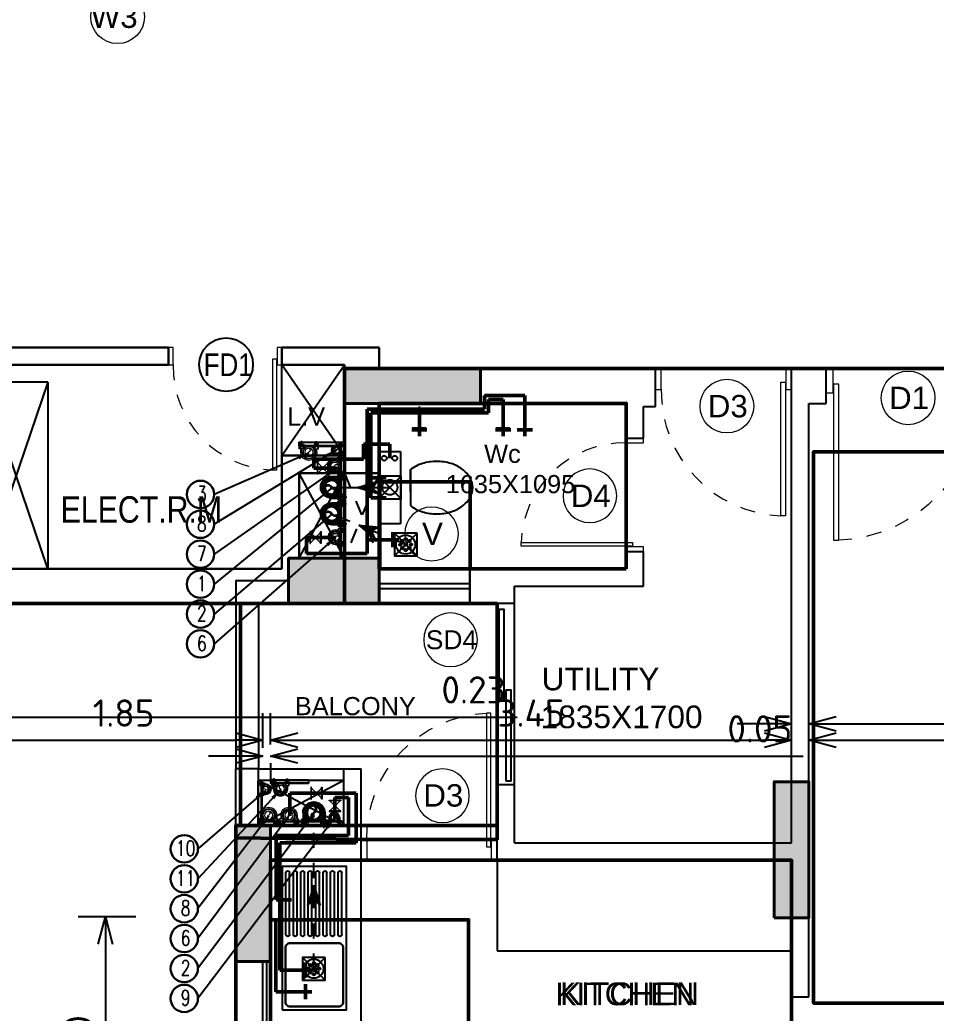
# Model space of a CAD drawing. Header units: inches. Extents: x 0 to 429, y 0 to 185.
# Drawn here: x 250 to 256.07, y 108.88 to 115.45 of the extents above; entities that cross this region are included whole.
import ezdxf
from ezdxf.enums import TextEntityAlignment as Align

# ---------------------------------------------------------------- set-up
doc = ezdxf.new("R2010")
doc.units = ezdxf.units.IN
doc.header["$MEASUREMENT"] = 0
doc.linetypes.add('Xr-4BHK-A-B-Typical-Sub$0$DASHED', pattern=[0.75, 0.5, -0.25])
doc.linetypes.add('Xr-4BHK-A-B-Typical-Sub$0$HIDDEN', pattern=[0.375, 0.25, -0.125])
doc.layers.get('DEFPOINTS').update_dxf_attribs({"lineweight": 18})
for name, color, linetype, lineweight in [('FLOOR01', 7, 'Continuous', 50), ('XR-4BHK-A-B-TYPICAL-SUB$0$1PL-CUT', 3, 'Continuous', 25), ('XR-4BHK-A-B-TYPICAL-SUB$0$1PL-SHAFT-PIPE-TEXT-50', 213, 'Continuous', 30), ('XR-4BHK-A-B-TYPICAL-SUB$0$DOOR', 34, 'Continuous', 20), ('XR-4BHK-A-B-TYPICAL-SUB$0$TOWER-COL', 1, 'Continuous', 40), ('XR-4BHK-A-B-TYPICAL-SUB$0$TOWER-COL-HATCH', 9, 'Continuous', 5), ('XR-4BHK-A-B-TYPICAL-SUB$0$WALL', 7, 'Continuous', 30), ('XR-4BHK-A-B-TYPICAL-SUB$0$WIN', 4, 'Continuous', 9), ('XR-4BHK-A-B-TYPICAL-SUB$0$WINDOW', 4, 'Continuous', 15)]:
    doc.layers.add(name, color=color, linetype=linetype, lineweight=lineweight)
for name, color, linetype in [('XR-4BHK-A-B-TYPICAL-SUB$0$1PL-DR-SOIL', 1, 'Continuous'), ('XR-4BHK-A-B-TYPICAL-SUB$0$1PL-DR-WASTE', 5, 'Xr-4BHK-A-B-Typical-Sub$0$DASHED'), ('XR-4BHK-A-B-TYPICAL-SUB$0$1PL-SHAFT-PIPE', 7, 'Continuous'), ('XR-4BHK-A-B-TYPICAL-SUB$0$ELE', 4, 'Continuous')]:
    doc.layers.add(name, color=color, linetype=linetype)
doc.layers.add('XR-4BHK-A-B-TYPICAL-SUB$0$SEWERARE LINE', color=7, linetype='Continuous', lineweight=35, true_color=0xca2d12)
doc.layers.add('XR-4BHK-A-B-TYPICAL-SUB$0$WATER SUPPLAY', color=7, linetype='Continuous', lineweight=0, true_color=0x00f000)
doc.styles.add('Sanvi Common', font='isocpeur.ttf')
doc.styles.add('Xr-4BHK-A-B-Typical-Sub$0$$0$DIM', font='arial.ttf', dxfattribs={"height": 4})
doc.styles.add('Xr-4BHK-A-B-Typical-Sub$0$$1$Standard', font='arial.ttf')
doc.styles.add('Xr-4BHK-A-B-Typical-Sub$0$AUDIT_D_080506184754-0', font='romans.shx')
doc.styles.add('Xr-4BHK-A-B-Typical-Sub$0$DIM', font='arial.ttf')
doc.styles.add('Xr-4BHK-A-B-Typical-Sub$0$Standard', font='ARIALN.TTF')
doc.dimstyles.new('Sanvi Common', dxfattribs={"dimtxt": 0.18, "dimasz": 0.18, "dimexe": 0.18, "dimexo": 0.0625, "dimgap": 0.09, "dimtad": 1, "dimzin": 0, "dimdsep": 46, "dimtxsty": 'Sanvi Common', "dimblk": 'OPEN30', "dimcen": 0.09, "dimclrd": 68, "dimclre": 68, "dimclrt": 40, "dimadec": 0, "dimazin": 0, "dimtfac": 1, "dimtofl": 0, "dimtmove": 0, "dimatfit": 3, "dimldrblk": 'OPEN30', "dimfxl": 1, "dimtolj": 1, "dimtzin": 0, "dimarcsym": 0})
doc.dimstyles.new('Xr-4BHK-A-B-Typical-Sub$0$DIM 75', dxfattribs={"dimtxt": 75, "dimasz": 75, "dimexe": 0.18, "dimexo": 0.0625, "dimgap": 0.09, "dimtad": 0, "dimtih": 1, "dimtoh": 1, "dimdec": 0, "dimzin": 0, "dimdsep": 46, "dimtxsty": 'Xr-4BHK-A-B-Typical-Sub$0$Standard', "dimcen": 0.09, "dimclrd": 256, "dimclre": 256, "dimclrt": 256, "dimadec": 0, "dimazin": 0, "dimtfac": 1, "dimtdec": 0, "dimtofl": 0, "dimtmove": 0, "dimatfit": 3, "dimfxl": 1, "dimtolj": 1, "dimtzin": 0, "dimarcsym": 0})

# ---------------------------------------------------------------- blocks, each defined once
blk = doc.blocks.new('Xr-4BHK-A-B-Typical-Sub$0$d-750')
at = {"layer": 'XR-4BHK-A-B-TYPICAL-SUB$0$DOOR'}
for p, q in [((0, 718.7), (0, 750)), ((0, 750), (115, 750)), ((115, 718.7), (0, 718.7)), ((115, 750), (115, 718.7)), ((0, 0), (0, 31.2)), ((0, 31.2), (115, 31.2)), ((115, 31.2), (115, 0)), ((115, 0), (0, 0))]:
    blk.add_line(p, q, dxfattribs=at)
blk.add_lwpolyline([(73.9, 34.2), (811.3, 34.2), (811.3, 59.2), (73.9, 59.2)], close=True, dxfattribs=at)
at = {"layer": 'XR-4BHK-A-B-TYPICAL-SUB$0$DOOR', "color": 8, "linetype": 'Xr-4BHK-A-B-Typical-Sub$0$HIDDEN', "extrusion": (0, 0, -1)}
blk.add_ellipse((125, 31.2), major_axis=(218.4, 652.1), ratio=0.99874, start_param=-0.33813, end_param=1.207251, dxfattribs=at)
blk = doc.blocks.new('Xr-4BHK-A-B-Typical-Sub$0$core typ')
at = {"layer": 'XR-4BHK-A-B-TYPICAL-SUB$0$ELE'}
for p, q in [((1970, 5244.5), (1969.9, 5845.4)), ((2385, 5244.5), (1969.9, 5845.4)), ((1970, 5244.5), (2385, 5845.4)), ((419.6, 5730.1), (-0.4, 4495.2)), ((419.6, 5730.1), (0.5, 5730)), ((419.6, 4495.2), (0.5, 5730)), ((419.6, 5730.1), (419.6, 4495.2)), ((2385.4, 4565.4), (2085, 5129.5)), ((2085, 4565.4), (2385, 5129.5))]:
    blk.add_line(p, q, dxfattribs=at)
at = {"layer": 'XR-4BHK-A-B-TYPICAL-SUB$0$ELE', "linetype": 'Xr-4BHK-A-B-Typical-Sub$0$HIDDEN'}
for p, q in [((2385, 5129.5), (2615, 4565.5)), ((2615.2, 5129.4), (2385, 4566.2))]:
    blk.add_line(p, q, dxfattribs=at)
at = {"layer": 'XR-4BHK-A-B-TYPICAL-SUB$0$WALL'}
for p, q in [((1219.9, 5960.2), (0.4, 5960)), ((1219.9, 5845.2), (1219.9, 5960.2)), ((2615, 5960.5), (1969.9, 5960.4)), ((1969.9, 5845.4), (1969.9, 5960.4)), ((2615, 5820.2), (2615, 5960.5)), ((1219.9, 5845.2), (0.4, 5845)), ((2385, 5845.4), (1969.9, 5845.4)), ((2385, 5820.2), (2385, 5845.4)), ((2385.4, 5244.5), (2385.4, 5590.4)), ((2615.4, 5129.5), (2615.4, 5590.4)), ((1970, 5244.5), (2385, 5244.5)), ((1970, 4495.2), (1970, 5244.5)), ((2085, 5129.5), (2615.4, 5129.5)), ((2085, 4565.4), (2085, 5129.5)), ((2385, 5129.5), (2385, 4565.4)), ((2615.2, 5129.4), (2615, 4565.5)), ((1970, 4495.2), (-0.4, 4495.2)), ((2615.4, 4265.2), (2615.4, 4495.2)), ((3215.4, 4265.2), (3215.4, 4495.2)), ((2015.4, 4265.7), (-0.4, 4265.2))]:
    blk.add_line(p, q, dxfattribs=at)
at = {"layer": 'XR-4BHK-A-B-TYPICAL-SUB$0$WIN'}
for p, q in [((2615.4, 4395.2), (3215.4, 4395.2)), ((3215.4, 4365.2), (2615.4, 4365.2))]:
    blk.add_line(p, q, dxfattribs=at)
at = {"layer": 'XR-4BHK-A-B-TYPICAL-SUB$0$WINDOW'}
for p, q in [((2615.4, 4495.2), (3215.4, 4495.2)), ((3215.4, 4265.2), (2615.4, 4265.2))]:
    blk.add_line(p, q, dxfattribs=at)
at = {"layer": 'XR-4BHK-A-B-TYPICAL-SUB$0$DOOR', "xscale": -1, "rotation": 90.00000005278758}
blk.add_blockref('Xr-4BHK-A-B-Typical-Sub$0$d-750', (1969.9, 5960), dxfattribs=at)
blk = doc.blocks.new('*X182')
at = {"color": 0}
for p, q in [((3201.6, 1890), (3698.5, 1890)), ((3201.6, 1860), (3698.5, 1860)), ((3201.6, 1830), (3698.5, 1830)), ((3201.6, 1800), (3698.5, 1800)), ((3201.6, 1770), (3698.5, 1770)), ((3201.6, 1740), (3698.5, 1740)), ((3201.6, 1710), (3698.5, 1710)), ((3201.6, 1680), (3698.5, 1680)), ((3201.6, 1650), (3698.5, 1650)), ((3201.6, 1620), (3698.5, 1620)), ((3201.6, 1590), (3698.5, 1590)), ((3201.6, 1560), (3698.5, 1560)), ((3201.6, 1530), (3698.5, 1530)), ((3201.6, 1500), (3698.5, 1500)), ((3201.6, 1470), (3698.5, 1470)), ((3201.6, 1440), (3698.5, 1440))]:
    blk.add_line(p, q, dxfattribs=at)
blk = doc.blocks.new('Xr-4BHK-A-B-Typical-Sub$0$sink14')
blk.add_lwpolyline([(-577.5, -520), (-577.5, 0), (577.5, 0), (577.5, -520)], close=True)
for points in [[(-40.5, -64.5, 0.414214), (-78, -27), (-513, -27, 0.414214), (-550.5, -64.5), (-550.5, -455.5, 0.414214), (-513, -493), (-78, -493, 0.414214), (-40.5, -455.5)], [(-550.5, -455.5), (-550.5, -64.5, -0.414214), (-513, -27), (-78, -27, -0.414214), (-40.5, -64.5), (-40.5, -455.5, -0.414214), (-78, -493), (-513, -493, -0.414214)]]:
    blk.add_lwpolyline(points, format="xyb", close=True)
blk.add_circle((-248, -260), 15)
for centre, start, end in [((29.3, -53.8), 90, 270), ((526.2, -53.8), 270, 90), ((29.3, -113.8), 90, 270), ((29.3, -173.8), 90, 270), ((526.2, -113.8), 270, 90), ((526.2, -173.8), 270, 90), ((29.3, -233.8), 90, 270), ((526.2, -233.8), 270, 90), ((29.3, -293.8), 90, 270), ((526.2, -293.8), 270, 90), ((29.3, -353.8), 90, 270), ((29.3, -413.8), 90, 270), ((526.2, -353.8), 270, 90), ((526.2, -413.8), 270, 90), ((29.3, -473.8), 90, 270), ((526.2, -473.8), 270, 90)]:
    blk.add_arc(centre, 15, start, end)
blk.add_blockref('*X182', (-3172.3, -1928.8))
blk = doc.blocks.new('Xr-4BHK-A-B-Typical-Sub$0$1111')
for p, q in [((-6719.3, 24832.2), (-6719.3, 24832.2)), ((-6770.3, 24610.7), (-7008.8, 24610.7)), ((-6918.9, 24610.7), (-6770.3, 24610.7)), ((-7128.5, 24545.5), (-7128.5, 24404.3)), ((-6650.6, 24545.5), (-7128.5, 24545.5)), ((-6650.6, 24404.3), (-6650.6, 24545.5)), ((-7128.5, 24404.3), (-6650.6, 24404.3)), ((-6849.6, 24404.3), (-6849.6, 24404.3)), ((-6703, 24404.3), (-6703, 24404.3))]:
    blk.add_line(p, q)
at = {"extrusion": (0, 0, -1)}
for centre, major_axis, ratio, start_param, end_param in [((-6859.2, 24842), (-134, 134), 1, 6.126583, 6.550859), ((-6889.6, 24895.3), (90.6, 90.6), 1, -1.303122, -0.785398), ((-6889.6, 24895.3), (-90.6, 90.6), 1, 0.785398, 1.303122), ((-6919.9, 24842), (134, 134), 1, -0.267674, 0.156602), ((-6811.4, 24807.2), (175.8, 175.8), 1, 4.219591, 4.555787), ((-6967.7, 24807.2), (-175.8, 175.8), 1, 1.727398, 2.063595), ((-6735.9, 24784.5), (231.5, 231.5), 1, 3.926991, 4.219591), ((-7043.2, 24784.5), (231.5, 231.5), 1, 0.492798, 0.785398), ((-6735.9, 24784.5), (-231.5, 231.5), 1, 5.205187, 5.497787), ((-7043.2, 24784.5), (231.5, 231.5), 1, 0.785398, 1.077998), ((-6811.4, 24761.7), (-175.8, 175.8), 1, 4.868991, 5.205187), ((-6967.7, 24761.7), (-231.2, 91.4), 0.988951, 3.056609, 3.421062), ((-6859.2, 24726.9), (-134, 134), 1, 4.837165, 4.868991), ((-6694.7, 24507), (-11.5, 11.5), 1, 3.141593, 9.424778), ((-6694.7, 24437.2), (11.5, 11.5), 1, 1.570796326805002, 7.853981633984588)]:
    blk.add_ellipse(centre, major_axis=major_axis, ratio=ratio, start_param=start_param, end_param=end_param, dxfattribs=at)
blk = doc.blocks.new('Xr-4BHK-A-B-Typical-Sub$0$$0$DOOR NO')
at = {"lineweight": 0}
blk.add_circle((0, 0), 10, dxfattribs=at)
at = {"style": 'Xr-4BHK-A-B-Typical-Sub$0$$0$DIM'}
blk.add_attdef('X1', text='', height=9, dxfattribs=at).set_placement((0, 0), align=Align.MIDDLE_CENTER)
blk = doc.blocks.new('_Open30')
at = {"color": 0, "linetype": 'ByBlock', "lineweight": -2}
for p, q in [((-1, 0.268), (0, 0)), ((0, 0), (-1, -0.268)), ((0, 0), (-1, 0))]:
    blk.add_line(p, q, dxfattribs=at)
blk = doc.blocks.new('*D355')
at = {"color": 68, "lineweight": -2, "transparency": 16777216}
for p, q in [((251.6092, 110.634), (251.6092, 110.7607)), ((251.4292, 110.5807), (251.2492, 110.5807)), ((251.8392, 110.5807), (255.1872, 110.5807)), ((251.6592, 110.5326), (251.6592, 110.4007))]:
    blk.add_line(p, q, dxfattribs=at)
at = {"layer": 'DEFPOINTS', "color": 0, "transparency": 16777216}
for p in [(251.6092, 110.5715), (251.6592, 110.5951), (251.6592, 110.5807)]:
    blk.add_point(p, dxfattribs=at)
at = {"color": 68, "lineweight": -2, "transparency": 16777216, "xscale": 0.18, "yscale": 0.18, "zscale": 0.18}
blk.add_blockref('_Open30', (251.6092, 110.5807), dxfattribs=at)
at = {"color": 68, "lineweight": -2, "transparency": 16777216, "xscale": 0.18, "yscale": 0.18, "zscale": 0.18, "rotation": 180}
blk.add_blockref('_Open30', (251.6592, 110.5807), dxfattribs=at)
at = {"color": 40, "transparency": 16777216, "insert": (254.8992, 110.7607), "char_height": 0.18, "attachment_point": 5, "style": 'Sanvi Common'}
blk.add_mtext('\\A1;0.05', dxfattribs=at)
blk = doc.blocks.new('*D356')
at = {"color": 68, "lineweight": -2, "transparency": 16777216}
for p, q in [((251.6592, 110.6576), (251.6592, 110.8652)), ((255.1092, 110.5018), (255.1092, 110.8652)), ((251.8392, 110.6852), (254.9292, 110.6852))]:
    blk.add_line(p, q, dxfattribs=at)
at = {"layer": 'DEFPOINTS', "color": 0, "transparency": 16777216}
for p in [(255.1092, 110.6852), (251.6592, 110.5951), (255.1092, 110.4393)]:
    blk.add_point(p, dxfattribs=at)
at = {"color": 68, "lineweight": -2, "transparency": 16777216, "xscale": 0.18, "yscale": 0.18, "zscale": 0.18, "rotation": 180}
blk.add_blockref('_Open30', (251.6592, 110.6852), dxfattribs=at)
at = {"color": 68, "lineweight": -2, "transparency": 16777216, "xscale": 0.18, "yscale": 0.18, "zscale": 0.18}
blk.add_blockref('_Open30', (255.1092, 110.6852), dxfattribs=at)
at = {"color": 40, "transparency": 16777216, "insert": (253.3842, 110.8652), "char_height": 0.18, "attachment_point": 5, "style": 'Sanvi Common'}
blk.add_mtext('\\A1;3.45', dxfattribs=at)
blk = doc.blocks.new('*D357')
at = {"color": 68, "lineweight": -2, "transparency": 16777216}
for p, q in [((255.1092, 110.5018), (255.1092, 110.9737)), ((255.2242, 110.5018), (255.2242, 110.9737)), ((254.9292, 110.7937), (254.7492, 110.7937)), ((255.4042, 110.7937), (258.6442, 110.7937))]:
    blk.add_line(p, q, dxfattribs=at)
at = {"layer": 'DEFPOINTS', "color": 0, "transparency": 16777216}
for p in [(255.2242, 110.7937), (255.1092, 110.4393), (255.2242, 110.4393)]:
    blk.add_point(p, dxfattribs=at)
at = {"color": 68, "lineweight": -2, "transparency": 16777216, "xscale": 0.18, "yscale": 0.18, "zscale": 0.18}
blk.add_blockref('_Open30', (255.1092, 110.7937), dxfattribs=at)
at = {"color": 68, "lineweight": -2, "transparency": 16777216, "xscale": 0.18, "yscale": 0.18, "zscale": 0.18, "rotation": 180}
blk.add_blockref('_Open30', (255.2242, 110.7937), dxfattribs=at)
at = {"color": 40, "transparency": 16777216, "insert": (258.3742, 110.9737), "char_height": 0.18, "attachment_point": 5, "style": 'Sanvi Common'}
blk.add_mtext('\\A1;0.12', dxfattribs=at)
blk = doc.blocks.new('*D358')
at = {"color": 68, "lineweight": -2, "transparency": 16777216}
for p, q in [((255.2242, 110.5018), (255.2242, 110.8652)), ((258.7342, 110.7477), (258.7342, 110.8652)), ((255.4042, 110.6852), (258.5542, 110.6852))]:
    blk.add_line(p, q, dxfattribs=at)
at = {"layer": 'DEFPOINTS', "color": 0, "transparency": 16777216}
for p in [(258.7342, 110.6852), (258.7342, 110.6852), (255.2242, 110.4393)]:
    blk.add_point(p, dxfattribs=at)
at = {"color": 68, "lineweight": -2, "transparency": 16777216, "xscale": 0.18, "yscale": 0.18, "zscale": 0.18, "rotation": 180}
blk.add_blockref('_Open30', (255.2242, 110.6852), dxfattribs=at)
at = {"color": 68, "lineweight": -2, "transparency": 16777216, "xscale": 0.18, "yscale": 0.18, "zscale": 0.18}
blk.add_blockref('_Open30', (258.7342, 110.6852), dxfattribs=at)
at = {"color": 40, "transparency": 16777216, "insert": (256.9792, 110.8652), "char_height": 0.18, "attachment_point": 5, "style": 'Sanvi Common'}
blk.add_mtext('\\A1;3.51', dxfattribs=at)
blk = doc.blocks.new('*D377')
at = {"color": 68, "lineweight": -2, "transparency": 16777216}
for p, q in [((250.7667, 109.5163), (250.3854, 109.5163)), ((250.5654, 109.3363), (250.5654, 108.0013)), ((250.7667, 107.8213), (250.3854, 107.8213))]:
    blk.add_line(p, q, dxfattribs=at)
at = {"layer": 'DEFPOINTS', "color": 0, "transparency": 16777216}
for p in [(250.8292, 109.5163), (250.5654, 107.8213), (250.8292, 107.8213)]:
    blk.add_point(p, dxfattribs=at)
at = {"color": 68, "lineweight": -2, "transparency": 16777216, "xscale": 0.18, "yscale": 0.18, "zscale": 0.18}
for p, rotation in [((250.5654, 109.5163), 90), ((250.5654, 107.8213), 270)]:
    blk.add_blockref('_Open30', p, dxfattribs=dict(at, rotation=rotation))
at = {"color": 40, "transparency": 16777216, "insert": (250.3854, 108.6688), "char_height": 0.18, "attachment_point": 5, "rotation": 90, "style": 'Sanvi Common'}
blk.add_mtext('\\A1;1.70', dxfattribs=at)
blk = doc.blocks.new('Xr-4BHK-A-B-Typical-Sub$0$REV.CO.')
at = {"layer": 'XR-4BHK-A-B-TYPICAL-SUB$0$TOWER-COL-HATCH'}
for points in [[(459366.1, 8690), (459596.1, 8690), (459596.1, 9589.8), (459366.1, 9589.8)], [(456031.1, 8400.2), (455801.1, 8400.2), (455801.1, 9300.2), (456031.1, 9300.2)], [(459246.1, 7219.8), (459246.1, 6920), (458646.1, 6920), (458646.1, 7219.8)]]:
    blk.add_hatch(color=256, dxfattribs=at).paths.add_polyline_path(points)
h = blk.add_hatch(color=256, dxfattribs=at)
h.dxf.hatch_style = 1
h.paths.add_polyline_path([(458876.1, 5665), (458876.1, 5895), (457975.6, 5895), (457975.6, 5665)])
at = {"layer": 'XR-4BHK-A-B-TYPICAL-SUB$0$TOWER-COL'}
for points in [[(459366.1, 8690), (459596.1, 8690), (459596.1, 9589.8), (459366.1, 9589.8)], [(456031.1, 9300.2), (455801.1, 9300.2), (455801.1, 8400.2), (456031.1, 8400.2)], [(459246.1, 7219.8), (459246.1, 6920), (458646.1, 6920), (458646.1, 7219.8)], [(458876.1, 5895), (458876.1, 5665), (457975.6, 5665), (457975.6, 5895)]]:
    blk.add_lwpolyline(points, close=True, dxfattribs=at)
blk = doc.blocks.new('*D318')
at = {"color": 68, "lineweight": -2, "transparency": 16777216}
for p, q in [((249.5334, 110.6174), (249.5334, 111.0186)), ((249.7634, 110.6378), (249.7634, 111.0186)), ((249.3534, 110.8386), (249.1734, 110.8386)), ((249.9434, 110.8386), (253.2914, 110.8386))]:
    blk.add_line(p, q, dxfattribs=at)
at = {"layer": 'DEFPOINTS', "color": 0, "transparency": 16777216}
for p in [(249.7634, 110.8386), (249.5334, 110.5549), (249.7634, 110.5753)]:
    blk.add_point(p, dxfattribs=at)
at = {"color": 68, "lineweight": -2, "transparency": 16777216, "xscale": 0.18, "yscale": 0.18, "zscale": 0.18}
blk.add_blockref('_Open30', (249.5334, 110.8386), dxfattribs=at)
at = {"color": 68, "lineweight": -2, "transparency": 16777216, "xscale": 0.18, "yscale": 0.18, "zscale": 0.18, "rotation": 180}
blk.add_blockref('_Open30', (249.7634, 110.8386), dxfattribs=at)
at = {"color": 40, "transparency": 16777216, "insert": (253.0034, 111.0186), "char_height": 0.18, "attachment_point": 5, "style": 'Sanvi Common'}
blk.add_mtext('\\A1;0.23', dxfattribs=at)
blk = doc.blocks.new('*D319')
at = {"color": 68, "lineweight": -2, "transparency": 16777216}
for p, q in [((249.7634, 110.6378), (249.7634, 110.8652)), ((251.6092, 110.634), (251.6092, 110.8652)), ((249.9434, 110.6852), (251.4292, 110.6852))]:
    blk.add_line(p, q, dxfattribs=at)
at = {"layer": 'DEFPOINTS', "color": 0, "transparency": 16777216}
for p in [(251.6092, 110.6852), (249.7634, 110.5753), (251.6092, 110.5715)]:
    blk.add_point(p, dxfattribs=at)
at = {"color": 68, "lineweight": -2, "transparency": 16777216, "xscale": 0.18, "yscale": 0.18, "zscale": 0.18, "rotation": 180}
blk.add_blockref('_Open30', (249.7634, 110.6852), dxfattribs=at)
at = {"color": 68, "lineweight": -2, "transparency": 16777216, "xscale": 0.18, "yscale": 0.18, "zscale": 0.18}
blk.add_blockref('_Open30', (251.6092, 110.6852), dxfattribs=at)
at = {"color": 40, "transparency": 16777216, "insert": (250.6863, 110.8652), "char_height": 0.18, "attachment_point": 5, "style": 'Sanvi Common'}
blk.add_mtext('\\A1;1.85', dxfattribs=at)
blk = doc.blocks.new('Xr-4BHK-A-B-Typical-Sub$0$CI100')
at = {"layer": 'XR-4BHK-A-B-TYPICAL-SUB$0$SEWERARE LINE', "ltscale": 100}
for p, q in [((-78.9, 0), (-78.9, 11.5)), ((-74, 60.7), (-74, 11.5)), ((-66, 60.7), (-66, 11.5)), ((-61.1, 0), (-61.1, 11.5)), ((61.1, 0), (61.1, 11.5)), ((66, 60.7), (66, 11.5)), ((74, 60.7), (74, 11.5)), ((78.9, 0), (78.9, 11.5)), ((-78.9, -15.5), (-78.9, -4)), ((-74, 0), (-74, -4)), ((-74, -15.5), (-74, -37.3)), ((-74, -16.8), (-74, -37.3)), ((-66, -37.3), (-74, -37.3)), ((-66, 0), (-66, -4)), ((-66, -15.5), (-66, -37.3)), ((-66, -16.8), (-66, -37.3)), ((-61.1, -15.5), (-61.1, -4)), ((61.1, -15.5), (61.1, -4)), ((66, 0), (66, -4)), ((66, -15.5), (66, -37.3)), ((66, -16.8), (66, -37.3)), ((66, -37.3), (74, -37.3)), ((74, 0), (74, -4)), ((74, -15.5), (74, -37.3)), ((74, -16.8), (74, -37.3)), ((78.9, -15.5), (78.9, -4))]:
    blk.add_line(p, q, dxfattribs=at)
for points in [[(-85.4, 0), (-54.6, 0), (-54.6, 11.5), (-85.4, 11.5)], [(85.4, 0), (54.6, 0), (54.6, 11.5), (85.4, 11.5)], [(-85.4, -15.5), (-54.6, -15.5), (-54.6, -4), (-85.4, -4)], [(85.4, -15.5), (54.6, -15.5), (54.6, -4), (85.4, -4)]]:
    blk.add_lwpolyline(points, close=True, dxfattribs=at)
for radius in [60.7, 50]:
    blk.add_circle((0, 60.7), radius, dxfattribs=at)
for centre, radius, start, end in [((0, 60.7), 74, 0, 180), ((0, 60.7), 66, 0, 180), ((13.9, 85.7), 28.6, 119.0199, 240.9801), ((-13.9, 35.7), 28.6, 299.0199, 60.9801)]:
    blk.add_arc(centre, radius, start, end, dxfattribs=at)
blk = doc.blocks.new('Xr-4BHK-A-B-Typical-Sub$0$CI50')
at = {"layer": 'XR-4BHK-A-B-TYPICAL-SUB$0$WATER SUPPLAY', "ltscale": 100}
for p, q in [((-53.2, 2), (-53.2, 13.5)), ((-48.3, 35), (-48.3, 13.5)), ((-48.3, 2), (-48.3, -2)), ((-40.3, 35), (-40.3, 13.5)), ((-40.3, 2), (-40.3, -2)), ((-35.4, 2), (-35.4, 13.5)), ((35.4, 2), (35.4, 13.5)), ((40.3, 35), (40.3, 13.5)), ((40.3, 2), (40.3, -2)), ((48.3, 35), (48.3, 13.5)), ((48.3, 2), (48.3, -2)), ((53.2, 2), (53.2, 13.5)), ((-53.2, -13.5), (-53.2, -2)), ((-48.3, -13.5), (-48.3, -30.6)), ((-48.3, -14.8), (-48.3, -30.6)), ((-40.3, -30.6), (-48.3, -30.6)), ((-40.3, -13.5), (-40.3, -30.6)), ((-40.3, -14.8), (-40.3, -30.6)), ((-35.4, -13.5), (-35.4, -2)), ((35.4, -13.5), (35.4, -2)), ((40.3, -13.5), (40.3, -30.6)), ((40.3, -14.8), (40.3, -30.6)), ((40.3, -30.6), (48.3, -30.6)), ((48.3, -13.5), (48.3, -30.6)), ((48.3, -14.8), (48.3, -30.6)), ((53.2, -13.5), (53.2, -2))]:
    blk.add_line(p, q, dxfattribs=at)
at = {"layer": 'XR-4BHK-A-B-TYPICAL-SUB$0$WATER SUPPLAY', "ltscale": 100, "elevation": 0}
for points in [[(-57.9, 2), (-30.9, 2), (-30.9, 13.5), (-57.9, 13.5)], [(57.9, 2), (30.9, 2), (30.9, 13.5), (57.9, 13.5)], [(-57.9, -13.5), (-30.9, -13.5), (-30.9, -2), (-57.9, -2)], [(57.9, -13.5), (30.9, -13.5), (30.9, -2), (57.9, -2)]]:
    blk.add_lwpolyline(points, close=True, dxfattribs=at)
at = {"layer": 'XR-4BHK-A-B-TYPICAL-SUB$0$WATER SUPPLAY', "ltscale": 100}
for radius in [35, 25]:
    blk.add_circle((0, 35), radius, dxfattribs=at)
for centre, radius, start, end in [((0, 35), 48.3, 0, 180), ((0, 35), 40.3, 360, 180), ((6.9, 47.5), 14.3, 119.0199, 240.9801), ((-6.9, 22.5), 14.3, 299.0199, 60.9801)]:
    blk.add_arc(centre, radius, start, end, dxfattribs=at)
blk = doc.blocks.new('Xr-4BHK-A-B-Typical-Sub$0$A6')
at = {"linetype": 'Continuous', "lineweight": -3}
h = blk.add_hatch(dxfattribs=at)
h.set_pattern_fill('ANSI31', color=8, scale=51.850019, angle=269.98621, style=0)
h.set_pattern_definition([(314.9862146, (-3558.9815, 121585.5365), (4.58404006, 4.58183475), [])])
h.paths.add_polyline_path([(-42.5, 41.5), (0, 0), (-42.5, -41.5), (91.7, 0)])
for p, q in [((-42.5, 41.5), (0, 0)), ((91.7, 0), (-42.5, 41.5)), ((-42.5, -41.5), (0, 0)), ((0, 0), (91.7, 0)), ((91.7, 0), (-42.5, -41.5))]:
    blk.add_line(p, q, dxfattribs=at)
blk = doc.blocks.new('Xr-4BHK-A-B-Typical-Sub$0$FT 100')
at = {"linetype": 'Continuous'}
blk.add_ellipse((0, 0), major_axis=(63.4, -2.9), ratio=1, start_param=0.046079, end_param=6.329264, dxfattribs=at)
for centre in [(-36.7, 0), (-23.3, 23.3), (0, 35.4), (0, 0), (23.3, 23.3), (36.7, 0), (-23.3, -23.3), (0, -35.4), (23.3, -23.3)]:
    blk.add_ellipse(centre, major_axis=(7.97, 0), ratio=1)
blk = doc.blocks.new('Xr-4BHK-A-B-Typical-Sub$0$P-VALVE')
at = {"linetype": 'Continuous'}
for p, q in [((-19.7, 19), (19.7, 19)), ((-19.7, 16.4), (-19.7, 19)), ((19.7, 16.4), (-19.7, 16.4)), ((-17, -16.4), (17, 16.4)), ((-17, 16.4), (17, -16.4)), ((19.7, 19), (19.7, 16.4)), ((19.7, -16.4), (-19.7, -16.4)), ((-19.7, -16.4), (-19.7, -19)), ((-19.7, -19), (19.7, -19)), ((19.7, -19), (19.7, -16.4))]:
    blk.add_line(p, q, dxfattribs=at)
blk = doc.blocks.new('Xr-4BHK-A-B-Typical-Sub$0$A$C14D55273')
at = {"layer": 'XR-4BHK-A-B-TYPICAL-SUB$0$WATER SUPPLAY', "lineweight": 50}
for p, q in [((11852.1, -10910.6), (12090, -10910.6)), ((11894.6, -10860.6), (11894.6, -10960.6)), ((12090, -10910.6), (12090.3, -11386)), ((11894.6, -11004.2), (11894.6, -11104.2)), ((11852.1, -11054.2), (12062.8, -11054.2)), ((12062.8, -11054.2), (12062.8, -11895.6)), ((11985.9, -11386), (12090.3, -11386)), ((11985.9, -11518.2), (12087.9, -11518.2)), ((12087.9, -11518.2), (12088.1, -11945.6)), ((12062.8, -11895.6), (11558.9, -11895.6)), ((11558.9, -11895.6), (11558.9, -12224.8)), ((12088.1, -11945.6), (11607.9, -11945.6)), ((11607.9, -12195.3), (11607.9, -11945.6)), ((11698.6, -12059.7), (11698.6, -12195.3)), ((11998.2, -12075.3), (11998.2, -12224.8)), ((11998.2, -12224.8), (11558.9, -12224.8)), ((11698.6, -12195.3), (11607.9, -12195.3)), ((11315.4, -13852.7), (11315.4, -13952.7)), ((11886.6, -13810.6), (11485.1, -13810.6)), ((11485.1, -13810.6), (11485.1, -14767.6)), ((11886.6, -13916.8), (11886.6, -13810.6)), ((11272.9, -13902.7), (11485.1, -13902.7)), ((11691.7, -13916.8), (11886.6, -13916.8)), ((11360.5, -14180.9), (11460.1, -14180.9)), ((11460.1, -14180.9), (11460.1, -14742.6)), ((11360.5, -14313.1), (11485.1, -14313.1)), ((11683.5, -14377.4), (11838.5, -14377.4)), ((11838.5, -14377.4), (11838.5, -14436.9)), ((11335.1, -14442.9), (11335.1, -14535.9)), ((11510.1, -14436.9), (11510.1, -14535.9)), ((11838.5, -14436.9), (11510.1, -14436.9)), ((10441.1, -14588.7), (10441.1, -14856.9)), ((10584.7, -14588.7), (10584.7, -14831.9)), ((11139.1, -14588.7), (11139.1, -14767.6)), ((11335.1, -14535.9), (11510.1, -14535.9)), ((10491.1, -14631.2), (10391.1, -14631.2)), ((10634.7, -14631.2), (10534.7, -14631.2)), ((11189.1, -14631.2), (11089.1, -14631.2)), ((11460.1, -14742.6), (10682.8, -14742.6)), ((10682.8, -14831.9), (10682.8, -14742.6)), ((11485.1, -14767.6), (10707.8, -14767.6)), ((10707.8, -14856.9), (10707.8, -14767.6)), ((10707.8, -14856.9), (10441.1, -14856.9)), ((10682.8, -14831.9), (10584.7, -14831.9))]:
    blk.add_line(p, q, dxfattribs=at)
at = {"layer": 'XR-4BHK-A-B-TYPICAL-SUB$0$WATER SUPPLAY', "lineweight": 50, "xscale": 2.000000000000041, "yscale": 2.000000000000041, "zscale": 2.000000000000041}
for p, rotation in [((11698.6, -12140.6), 180.0000115776376), ((11820.2, -12224.8), 90.00001157763748), ((11827.4, -13916.8), 90.00001157763748), ((11778.7, -14377.4), 90.00001157763748)]:
    blk.add_blockref('Xr-4BHK-A-B-Typical-Sub$0$P-VALVE', p, dxfattribs=dict(at, rotation=rotation))
blk = doc.blocks.new('Xr-4BHK-A-B-Typical-Sub$0$A$C2521575D')
at = {"layer": 'XR-4BHK-A-B-TYPICAL-SUB$0$1PL-CUT'}
for p, q in [((21224, 13993.8), (21074, 14143.8)), ((21074, 13993.8), (21224, 14143.8)), ((21328.9, 13614.9), (21178.9, 13764.9)), ((21178.9, 13614.9), (21328.9, 13764.9)), ((20720.6, 10807.2), (20570.6, 10957.2)), ((20570.6, 10807.2), (20720.6, 10957.2))]:
    blk.add_line(p, q, dxfattribs=at)
for points in [[(21224, 14143.8), (21074, 14143.8), (21074, 13993.8), (21224, 13993.8)], [(21328.9, 13764.9), (21178.9, 13764.9), (21178.9, 13614.9), (21328.9, 13614.9)], [(20720.6, 10957.2), (20570.6, 10957.2), (20570.6, 10807.2), (20720.6, 10807.2)]]:
    blk.add_lwpolyline(points, close=True, dxfattribs=at)
at = {"layer": 'XR-4BHK-A-B-TYPICAL-SUB$0$1PL-DR-SOIL', "ltscale": 6}
blk.add_line((20763.7, 14068.8, 0), (21149.3, 14068.8), dxfattribs=at)
blk.add_circle((21149, 14068.8), 50, dxfattribs=at)
at = {"layer": 'XR-4BHK-A-B-TYPICAL-SUB$0$1PL-DR-WASTE', "ltscale": 0.015}
for p, q in [((21253.9, 13689.9), (20763.7, 13893.2, 0)), ((20645.6, 10882.2), (20645.6, 11913.6))]:
    blk.add_line(p, q, dxfattribs=at)
at = {"layer": 'XR-4BHK-A-B-TYPICAL-SUB$0$1PL-SHAFT-PIPE'}
for p, q in [((20545.3, 14345.5), (20845.3, 14345.5)), ((20824.3, 14366.5), (20824.3, 13602.7)), ((20297.2, 12124.7), (20297.2, 11832.5)), ((20609.5, 12111.3), (20359.7, 12111.3)), ((20840.7, 11853.5), (20276.2, 11853.5))]:
    blk.add_line(p, q, dxfattribs=at)
for points in [[(20545.3, 14341.5), (20845.3, 14341.5), (20845.3, 14366.5), (20545.3, 14366.5)], [(20820.3, 14366.5), (20820.3, 13602.7), (20845.3, 13602.7), (20845.3, 14366.5)], [(20301.2, 12124.7), (20301.2, 11832.5), (20276.2, 11832.5), (20276.2, 12124.7)], [(20609.5, 12107.3), (20359.7, 12107.3), (20359.7, 12132.3), (20609.5, 12132.3)], [(20840.7, 11857.5), (20276.2, 11857.5), (20276.2, 11832.5), (20840.7, 11832.5)]]:
    blk.add_lwpolyline(points, close=True, dxfattribs=at)
at = {"layer": 'XR-4BHK-A-B-TYPICAL-SUB$0$1PL-SHAFT-PIPE-TEXT-50'}
for centre in [(19895.3, 14022.3), (19895.3, 13824.3), (19895.3, 13626.3), (19895.3, 13428.4), (19895.3, 13230.4), (19895.3, 13032.4), (19787.6, 11675.7), (19787.6, 11477.7), (19787.6, 11279.7), (19787.6, 11081.8), (19787.6, 10883.8), (19787.6, 10685.8)]:
    blk.add_circle(centre, 90.6, dxfattribs=at)
at = {"layer": 'XR-4BHK-A-B-TYPICAL-SUB$0$1PL-DR-SOIL', "ltscale": 6, "extrusion": (7.24747e-22, -1.64894e-08, 1), "rotation": 180.013785379606}
for p in [(21028.9, 14068.9, 0), (21029.4, 14068.8, 0)]:
    blk.add_blockref('Xr-4BHK-A-B-Typical-Sub$0$A6', p, dxfattribs=at)
at = {"layer": 'XR-4BHK-A-B-TYPICAL-SUB$0$1PL-DR-WASTE', "ltscale": 0.015, "extrusion": (-6.29674e-09, -1.52358e-08, 1), "rotation": 157.4930083501324}
blk.add_blockref('Xr-4BHK-A-B-Typical-Sub$0$A6', (21027.8, 13783.7, 0), dxfattribs=at)
at = {"layer": 'XR-4BHK-A-B-TYPICAL-SUB$0$1PL-DR-WASTE', "ltscale": 0.75, "rotation": 90}
for p in [(21253.9, 13689.9), (20645.6, 10882.2)]:
    blk.add_blockref('Xr-4BHK-A-B-Typical-Sub$0$FT 100', p, dxfattribs=at)
at = {"layer": 'XR-4BHK-A-B-TYPICAL-SUB$0$1PL-DR-WASTE', "ltscale": 0.015, "extrusion": (-1.64894e-08, -7.21301e-22, 1), "rotation": 90.013785379606}
blk.add_blockref('Xr-4BHK-A-B-Typical-Sub$0$A6', (20645.6, 11343.5, 0), dxfattribs=at)
at = {"layer": 'XR-4BHK-A-B-TYPICAL-SUB$0$1PL-SHAFT-PIPE'}
for name, p, xscale, yscale, zscale, rotation in [('Xr-4BHK-A-B-Typical-Sub$0$CI50', (20613, 14339.3), -1.099999999976717, 1.099999999976717, 1.099999999976717, 180), ('Xr-4BHK-A-B-Typical-Sub$0$CI50', (20821.8, 14313.6), 0.75, 0.75, 0.75, 90), ('Xr-4BHK-A-B-Typical-Sub$0$CI100', (20820.3, 14069.7, 0), -0.9405000000115251, 0.9405000000115251, 0.9405000000115251, 90), ('Xr-4BHK-A-B-Typical-Sub$0$CI100', (20820.3, 13894.2, 0), -0.9405000000115251, 0.9405000000115251, 0.9405000000115251, 90), ('Xr-4BHK-A-B-Typical-Sub$0$CI50', (20299.7, 12070), -0.75, 0.75, 0.75, 270)]:
    blk.add_blockref(name, p, dxfattribs=dict(at, xscale=xscale, yscale=yscale, zscale=zscale, rotation=rotation))
for p, rotation in [((20818.4, 14211.6), 90), ((20822.3, 13739.3), 90), ((20424.4, 12107.6), 180)]:
    blk.add_blockref('Xr-4BHK-A-B-Typical-Sub$0$CI50', p, dxfattribs=dict(at, rotation=rotation))
for name, p, xscale, yscale, zscale in [('Xr-4BHK-A-B-Typical-Sub$0$CI100', (20645.6, 11857.5), -0.9404999999969732, 0.9404999999969732, 0.9404999999969732), ('Xr-4BHK-A-B-Typical-Sub$0$CI50', (20346.4, 11859.3), -1.099999999976717, 1.099999999976717, 1.099999999976717), ('Xr-4BHK-A-B-Typical-Sub$0$CI50', (20480.9, 11859.3), -1.099999999976717, 1.099999999976717, 1.099999999976717), ('Xr-4BHK-A-B-Typical-Sub$0$CI50', (20780.4, 11856), 0.75, 0.75, 0.75)]:
    blk.add_blockref(name, p, dxfattribs=dict(at, xscale=xscale, yscale=yscale, zscale=zscale))
at = {"layer": 'XR-4BHK-A-B-TYPICAL-SUB$0$WATER SUPPLAY', "rotation": 180}
blk.add_blockref('Xr-4BHK-A-B-Typical-Sub$0$A$C14D55273', (32483.9, -180.6), dxfattribs=at)
at = {"layer": 'XR-4BHK-A-B-TYPICAL-SUB$0$1PL-SHAFT-PIPE-TEXT-50', "style": 'Xr-4BHK-A-B-Typical-Sub$0$AUDIT_D_080506184754-0', "width": 0.75}
for s, p in [('3', (19903.9, 13976)), ('8', (19903.9, 13778)), ('7', (19903.9, 13580)), ('1', (19903.9, 13382)), ('2', (19903.9, 13184)), ('6', (19903.9, 12986)), ('10', (19796.2, 11629.3)), ('11', (19796.2, 11431.4)), ('8', (19796.2, 11233.4)), ('6', (19796.2, 11035.4)), ('2', (19796.2, 10837.4)), ('9', (19796.2, 10639.4))]:
    blk.add_text(s, height=100, dxfattribs=at).set_placement(p, align=Align.CENTER)
at = {"layer": 'XR-4BHK-A-B-TYPICAL-SUB$0$1PL-SHAFT-PIPE-TEXT-50'}
for points in [[(20795.6, 14317.5), (19985.9, 13824.3)], [(20613, 14295.3), (19985.9, 14022.3)], [(20795.6, 14194.4), (19985.9, 13626.3)], [(20763.2, 14064.2, 0), (19985.9, 13428.4, 0)], [(20763.2, 13888.7, 0), (19985.9, 13230.4, 0)], [(20791.6, 13738.6), (19985.9, 13032.4)], [(20424.4, 12067.1), (19878.3, 11477.7)], [(20324.5, 12062.2), (19878.3, 11675.7)], [(20645.6, 11908.8), (19878.3, 10883.8)], [(20480.9, 11892.3), (19878.3, 11081.8)], [(20346.4, 11892.3), (19878.3, 11279.7)], [(20780.4, 11876.7), (19878.3, 10685.8)]]:
    blk.add_leader(points, dimstyle='Xr-4BHK-A-B-Typical-Sub$0$DIM 75', dxfattribs=at)

msp = doc.modelspace()

# ---------------------------------------------------------------- linework, layer by layer
for p, q in [((252.1492, 113.1451), (254.2092, 113.1451)), ((254.2092, 112.8951), (254.2092, 113.1451)), ((255.1092, 113.1451), (255.3392, 113.1451)), ((255.1092, 110.0051), (255.1092, 113.1451)), ((255.3392, 112.9151), (255.3392, 113.1451)), ((252.3792, 112.9151), (254.0142, 112.9151)), ((254.0142, 112.685), (254.0142, 112.9151)), ((255.2242, 112.9151), (255.3392, 112.9151)), ((255.2242, 108.9876), (255.2242, 112.9151)), ((252.6435, 112.8951), (252.6435, 112.7258)), ((253.1972, 112.8951), (253.1972, 112.7258)), ((254.1292, 112.8951), (254.2092, 112.8951)), ((254.1292, 112.685), (254.1292, 112.8951)), ((252.6904, 112.7503), (252.5965, 112.7503)), ((253.2441, 112.7503), (253.1502, 112.7503)), ((254.0142, 112.6851), (254.0142, 111.935)), ((254.0142, 112.685), (254.1292, 112.685)), ((254.0142, 111.82), (254.0142, 111.935)), ((254.0142, 111.935), (254.1292, 111.935)), ((254.1292, 111.705), (254.1292, 111.935)), ((252.9792, 111.8201), (252.3792, 111.8201)), ((252.9792, 111.8201), (252.9792, 111.5901)), ((252.9792, 111.8201), (254.0142, 111.8201)), ((252.9792, 111.7201), (252.3792, 111.7201)), ((252.3792, 111.6901), (252.9792, 111.6901)), ((253.2742, 111.5901), (253.2742, 111.7051)), ((253.2742, 111.7051), (254.1292, 111.7051)), ((252.3792, 111.5901), (252.9792, 111.5901)), ((253.2742, 111.5901), (252.9792, 111.5901)), ((253.1592, 110.3901), (253.1592, 111.5901)), ((253.2742, 110.3901), (253.2742, 111.5901)), ((251.5792, 110.4951), (251.4288, 110.4951)), ((251.4292, 110.1203), (251.4292, 110.4951)), ((251.5788, 110.4951), (252.1442, 110.4951)), ((251.5792, 110.1203), (251.5792, 110.4951)), ((252.1442, 110.4951), (252.2592, 110.4951)), ((252.1442, 110.1201), (252.1442, 110.4951)), ((252.2592, 109.8901), (252.2592, 110.4951)), ((251.5792, 110.4201), (252.1442, 110.4201)), ((251.5792, 110.1201), (252.1442, 110.4201)), ((251.5792, 110.4201), (252.1442, 110.1201)), ((253.2742, 110.3901), (253.1592, 110.3901)), ((253.1592, 109.8901), (253.1592, 110.3901)), ((253.2742, 110.0051), (253.2742, 110.3901)), ((251.5792, 110.1201), (252.1442, 110.1201)), ((252.2592, 110.028), (253.1592, 110.028)), ((253.2742, 110.0051), (255.1092, 110.0051)), ((251.6592, 109.8901), (252.2592, 109.8901)), ((252.2592, 107.57), (252.2592, 109.89)), ((253.1592, 109.8901), (255.1092, 109.8901)), ((253.1592, 109.8901), (253.1592, 109.2901)), ((255.1092, 108.9876), (255.1092, 109.8901)), ((253.1592, 109.2901), (255.1092, 109.2901)), ((251.4292, 107.7551), (251.4292, 109.2205)), ((251.6092, 107.7551), (251.6092, 109.2205)), ((251.6342, 107.7551), (251.6342, 109.2205)), ((251.6592, 107.7551), (251.6592, 109.2205)), ((255.1092, 108.9876), (255.2242, 108.9876))]:
    msp.add_line(p, q)
for points in [[(251.7792, 111.7401), (251.4292, 111.7401), (251.4288, 110.4951)], [(251.7871, 111.5901), (251.5792, 111.5901), (251.5788, 110.495)]]:
    msp.add_lwpolyline(points)
for points in [[(253.1702, 110.9502), (253.2052, 110.9502), (253.2052, 111.5502), (253.1702, 111.5502)], [(253.2182, 110.417), (253.2532, 110.417), (253.2532, 111.017), (253.2182, 111.017)]]:
    msp.add_lwpolyline(points, close=True)
msp.add_circle((251.3652, 113.1718), 0.1778)
at = {"layer": 'FLOOR01', "color": 246}
msp.add_line((254.0142, 112.7167), (254.0142, 111.9666), dxfattribs=at)
at = {"layer": 'FLOOR01', "color": 26}
msp.add_line((256.3763, 112.5954), (255.4138, 112.5954), dxfattribs=at)
at = {"layer": 'FLOOR01', "color": 181}
msp.add_lwpolyline([(249.7634, 111.5904), (253.1592, 111.5904), (253.1592, 110.1206), (251.4292, 110.1206), (251.4292, 107.0859), (250.8292, 107.0854), (250.8292, 105.3904), (251.4292, 105.3904), (251.4292, 100.8304), (256.2242, 100.8304), (256.2242, 100.1409), (258.1792, 100.1409), (258.1792, 99.5404), (259.3796, 99.5404), (259.3792, 98.1104), (263.7842, 98.1104), (263.7842, 103.9704), (263.4042, 103.9704), (263.4042, 109.0604), (261.4142, 109.0604), (261.4142, 112.8254), (256.7747, 112.8254), (256.7747, 116.1256)], dxfattribs=at)
at = {"layer": 'FLOOR01', "color": 230}
msp.add_lwpolyline([(263.4042, 103.9704), (263.4042, 109.0604), (261.4142, 109.0604), (261.4142, 112.8254), (256.7747, 112.8254), (256.7747, 113.1454), (252.1492, 113.1454), (252.1492, 111.5909), (253.1592, 111.5904), (253.1592, 110.0284), (252.2592, 110.0284), (251.4293, 110.0392), (251.4293, 107.0854), (250.8292, 107.0854), (250.8292, 105.3904)], dxfattribs=at)
at = {"layer": 'FLOOR01', "color": 81}
msp.add_lwpolyline([(254.0142, 111.8204), (252.3792, 111.8204), (252.3792, 112.9154), (254.0142, 112.9154)], close=True, dxfattribs=at)
at = {"layer": 'FLOOR01', "color": 150}
for points in [[(261.215, 108.9454), (255.255, 108.9454), (255.255, 112.5954), (261.215, 112.5954)], [(255.1092, 107.0859), (251.6592, 107.0859), (251.6592, 109.8904), (255.1092, 109.8904)]]:
    msp.add_lwpolyline(points, close=True, dxfattribs=at)
at = {"layer": 'FLOOR01', "color": 128}
msp.add_lwpolyline([(252.384, 112.3954), (252.9805, 112.3954), (252.9805, 111.8204), (252.384, 111.8204)], close=True, dxfattribs=at)
at = {"layer": 'FLOOR01', "color": 35}
msp.add_lwpolyline([(253.1592, 111.5904), (251.4613, 111.5904), (251.4608, 110.1206), (253.1592, 110.1206)], close=True, dxfattribs=at)
at = {"layer": 'FLOOR01', "color": 103}
msp.add_lwpolyline([(251.6592, 107.7554), (252.9708, 107.7554), (252.9708, 109.4964), (251.6592, 109.4964)], close=True, dxfattribs=at)

# ---------------------------------------------------------------- block references
at = {"xscale": 0.001, "yscale": 0.001, "zscale": 0.001}
for name, p in [('Xr-4BHK-A-B-Typical-Sub$0$A$C2521575D', (231.3004, 98.2906)), ('Xr-4BHK-A-B-Typical-Sub$0$core typ', (249.7638, 107.3248))]:
    msp.add_blockref(name, p, dxfattribs=at)
ref = msp.add_blockref('Xr-4BHK-A-B-Typical-Sub$0$$0$DOOR NO', (250.6466, 115.4753), dxfattribs=dict(xscale=0.01778000000000066, yscale=0.01778000000000066, zscale=0.01778000000000066))
ref.add_attrib('X1', 'W3 ', dxfattribs={"height": 0.14817, "style": 'Xr-4BHK-A-B-Typical-Sub$0$$1$Standard'}).set_placement((250.6526, 115.4753), align=Align.MIDDLE_CENTER)
for name, p, xscale, yscale, zscale, rotation in [('Xr-4BHK-A-B-Typical-Sub$0$REV.CO.', (711.0253, 118.8103), 0.001, 0.001, 0.001, 180), ('Xr-4BHK-A-B-Typical-Sub$0$d-750', (255.3392, 113.1451), 0.001400000000001457, 0.001400000000001457, 0.001400000000001457, 269.9999999472943), ('Xr-4BHK-A-B-Typical-Sub$0$d-750', (253.1592, 109.89), 0.001199999997392297, 0.001199999997392297, 0.001199999997392297, 89.999999947195)]:
    msp.add_blockref(name, p, dxfattribs=dict(xscale=xscale, yscale=yscale, zscale=zscale, rotation=rotation))
at = {"extrusion": (0, 0, -1)}
for name, p, xscale, yscale, zscale, rotation in [('Xr-4BHK-A-B-Typical-Sub$0$d-750', (-255.1092, 113.1451), 0.001200000000004366, 0.001200000000004366, -0.001200000000097463, 269.999999947195), ('Xr-4BHK-A-B-Typical-Sub$0$1111', (-227.9749, 119.2471), 0.001000000000000001, 0.001000000000000001, -0.001, 89.9999998932783), ('Xr-4BHK-A-B-Typical-Sub$0$sink14', (-252.1631, 109.3751), 0.0008229600004851826, 0.0008229600004851826, -0.0008229600004851821, 89.99999948127876)]:
    msp.add_blockref(name, p, dxfattribs=dict(at, xscale=xscale, yscale=yscale, zscale=zscale, rotation=rotation))
ref = msp.add_blockref('Xr-4BHK-A-B-Typical-Sub$0$$0$DOOR NO', (255.8813, 112.9516), dxfattribs=dict(xscale=0.01778, yscale=0.01778, zscale=0.01778))
ref.add_attrib('X1', 'D1', dxfattribs={"height": 0.14817, "style": 'Xr-4BHK-A-B-Typical-Sub$0$$1$Standard'}).set_placement((255.8873, 112.9516), align=Align.MIDDLE_CENTER)
ref = msp.add_blockref('Xr-4BHK-A-B-Typical-Sub$0$$0$DOOR NO', (254.6811, 112.8973), dxfattribs=dict(xscale=0.01778, yscale=0.01778, zscale=0.01778))
ref.add_attrib('X1', 'D3', dxfattribs={"height": 0.14817, "style": 'Xr-4BHK-A-B-Typical-Sub$0$$1$Standard'}).set_placement((254.687, 112.8973), align=Align.MIDDLE_CENTER)
at = {"extrusion": (0, 0, -1), "xscale": 0.001000064621199272, "yscale": 0.001000064621199272, "zscale": -0.001000064621278096}
msp.add_blockref('Xr-4BHK-A-B-Typical-Sub$0$d-750', (-254.1292, 111.935), dxfattribs=at)
ref = msp.add_blockref('Xr-4BHK-A-B-Typical-Sub$0$$0$DOOR NO', (253.7738, 112.3037), dxfattribs=dict(xscale=-0.01778, yscale=0.01778, zscale=0.01778, rotation=180))
ref.add_attrib('X1', 'D4', dxfattribs={"height": 0.14817, "style": 'Xr-4BHK-A-B-Typical-Sub$0$$1$Standard'}).set_placement((253.7797, 112.3037), align=Align.MIDDLE_CENTER)
ref = msp.add_blockref('Xr-4BHK-A-B-Typical-Sub$0$$0$DOOR NO', (252.7255, 112.051), dxfattribs=dict(xscale=-0.01778, yscale=0.01778, zscale=0.01778, rotation=180))
ref.add_attrib('X1', 'V', dxfattribs={"height": 0.1482, "style": 'Xr-4BHK-A-B-Typical-Sub$0$$1$Standard'}).set_placement((252.7315, 112.051), align=Align.MIDDLE_CENTER)
ref = msp.add_blockref('Xr-4BHK-A-B-Typical-Sub$0$$0$DOOR NO', (252.8513, 111.3505), dxfattribs=dict(xscale=-0.01778, yscale=0.01778, zscale=0.01778, rotation=180))
ref.add_attrib('X1', 'SD4', dxfattribs={"height": 0.125, "style": 'Xr-4BHK-A-B-Typical-Sub$0$$1$Standard'}).set_placement((252.8573, 111.3505), align=Align.MIDDLE_CENTER)
ref = msp.add_blockref('Xr-4BHK-A-B-Typical-Sub$0$$0$DOOR NO', (252.7974, 110.318), dxfattribs=dict(xscale=-0.01778, yscale=0.01778, zscale=0.01778, rotation=180))
ref.add_attrib('X1', 'D3', dxfattribs={"height": 0.14817, "style": 'Xr-4BHK-A-B-Typical-Sub$0$$1$Standard'}).set_placement((252.8033, 110.3201), align=Align.MIDDLE_CENTER)

# ---------------------------------------------------------------- texts
for s, height, style, p in [('FD1', 0.15, 'Xr-4BHK-A-B-Typical-Sub$0$Standard', (251.2164, 113.0964)), ('L.V', 0.12, 'Xr-4BHK-A-B-Typical-Sub$0$DIM', (251.7688, 112.7686)), ('Wc', 0.12, 'Xr-4BHK-A-B-Typical-Sub$0$DIM', (253.0737, 112.5216)), ('1635X1095', 0.12, 'Xr-4BHK-A-B-Typical-Sub$0$DIM', (252.8191, 112.3211)), ('ELECT.R.M', 0.175, 'Xr-4BHK-A-B-Typical-Sub$0$Standard', (250.2694, 112.1254)), ('UTILITY', 0.15, 'Xr-4BHK-A-B-Typical-Sub$0$DIM', (253.4542, 111.0158)), ('BALCONY', 0.12, 'Xr-4BHK-A-B-Typical-Sub$0$DIM', (251.8201, 110.8513)), ('1835X1700', 0.15, 'Xr-4BHK-A-B-Typical-Sub$0$DIM', (253.4478, 110.7652)), (' KITCHEN', 0.15, 'Xr-4BHK-A-B-Typical-Sub$0$DIM', (253.4876, 108.9311))]:
    msp.add_text(s, height=height, dxfattribs=dict(style=style)).set_placement(p)
at = {"layer": 'FLOOR01', "color": 81, "style": 'Xr-4BHK-A-B-Typical-Sub$0$DIM'}
msp.add_text('Wc', height=0.12, dxfattribs=at).set_placement((253.0737, 112.522))
at = {"layer": 'FLOOR01', "color": 150, "style": 'Xr-4BHK-A-B-Typical-Sub$0$DIM'}
msp.add_text(' KITCHEN', height=0.15, dxfattribs=at).set_placement((253.5183, 108.9315))

# ---------------------------------------------------------------- dimensions: what is measured, and where the dimension line sits
at = {"color": 2}
dim = msp.add_linear_dim(base=(249.7634, 110.8386), p1=(249.5334, 110.5549), p2=(249.7634, 110.5753), angle=180, dimstyle='Sanvi Common', dxfattribs=at)
dim.commit()
dim.dimension.update_dxf_attribs({"geometry": '*D318', "text_midpoint": (253.0034, 110.8386), "dimtype": 160})
for base, p1, p2, picture, middle in [((255.224229, 110.793695), (255.109228, 110.439327), (255.224229, 110.439327), '*D357', (258.374229, 110.793695)), ((251.6592, 110.5807), (251.6092, 110.5715), (251.6592, 110.5951), '*D355', (254.8992, 110.5807))]:
    dim = msp.add_linear_dim(base=base, p1=p1, p2=p2, dimstyle='Sanvi Common', dxfattribs=at)
    dim.commit()
    dim.dimension.update_dxf_attribs({"geometry": picture, "text_midpoint": middle, "dimtype": 160})
for base, p1, p2, angle, picture, middle in [((251.6092, 110.6852), (249.7634, 110.5753), (251.6092, 110.5715), 180, '*D319', (250.6863, 110.8652)), ((250.5654137333, 107.821327215), (250.8292440426, 109.516327215), (250.8292440426, 107.821327215), 90, '*D377', (250.3854137333, 108.668827215))]:
    dim = msp.add_linear_dim(base=base, p1=p1, p2=p2, angle=angle, dimstyle='Sanvi Common', dxfattribs=at)
    dim.commit()
    dim.dimension.update_dxf_attribs({"geometry": picture, "text_midpoint": middle})
for base, p1, p2, picture, middle in [((255.1092, 110.6852), (251.6592, 110.5951), (255.1092, 110.4393), '*D356', (253.3842, 110.8652)), ((258.7342, 110.6852), (255.2242, 110.4393), (258.7342, 110.6852), '*D358', (256.9792, 110.8652))]:
    dim = msp.add_linear_dim(base=base, p1=p1, p2=p2, dimstyle='Sanvi Common', dxfattribs=at)
    dim.commit()
    dim.dimension.update_dxf_attribs({"geometry": picture, "text_midpoint": middle})

doc.saveas('drawing.dxf')
